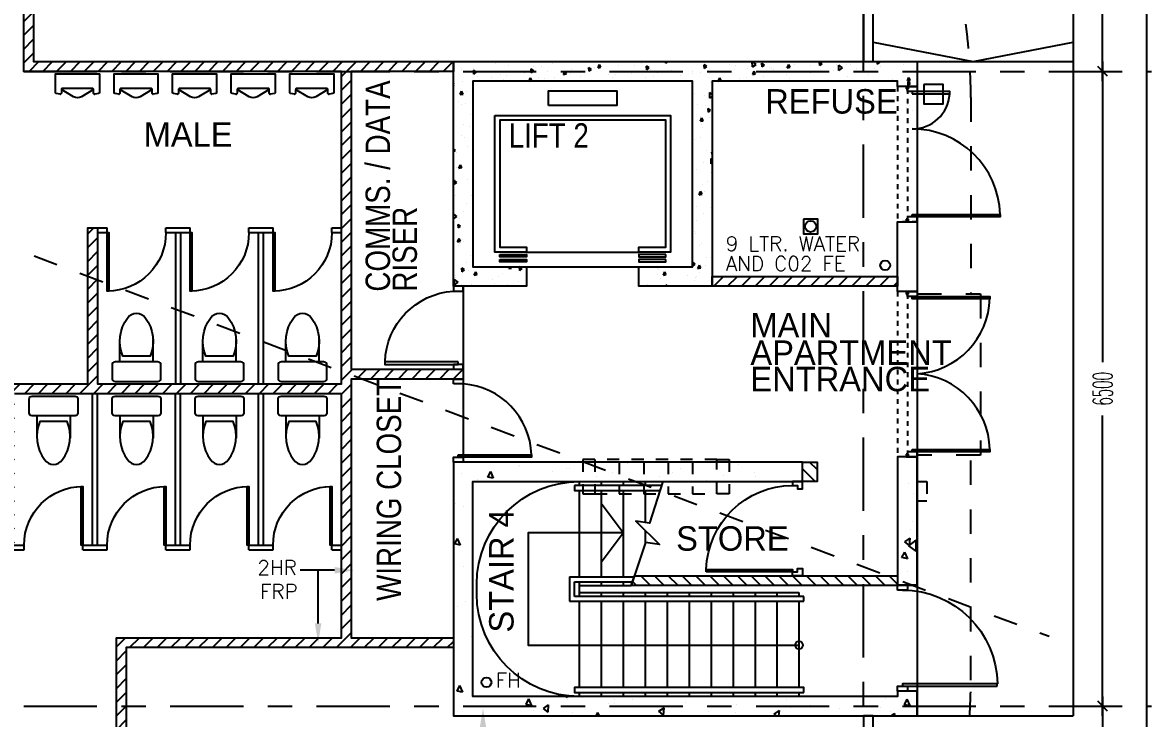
# Model space of a CAD drawing. Extents: x -15993 to 86771, y -21965 to 41866.
# Drawn here: x 62688 to 74250, y -1125 to 6000 of the extents above; entities that cross this region are included whole.
import ezdxf

# ---------------------------------------------------------------- set-up
doc = ezdxf.new("R2010")
doc.units = 0
doc.header["$LTSCALE"] = 100
doc.header["$MEASUREMENT"] = 0
doc.header["$PDMODE"] = 3
doc.header["$PDSIZE"] = -5
for name, pattern in [('HIDDEN', [5, 2.5, -2.5]), ('HIDDEN2', [2.5, 1.25, -1.25]), ('HIDDEN5', [1, 0.5, -0.5]), ('X030--AG$0$CENTER', [15, 7.5, -2.5, 2.5, -2.5]), ('X24A1-00$0$HIDDEN2', [2.5, 1.25, -1.25])]:
    doc.linetypes.add(name, pattern=pattern)
doc.layers.get('0').update_dxf_attribs({"color": 8, "linetype": 'CONTINUOUS'})
doc.layers.get('DEFPOINTS').update_dxf_attribs({"color": 8, "linetype": 'CONTINUOUS'})
for name, color, linetype in [('000-H', 8, 'CONTINUOUS'), ('200-T', 8, 'CONTINUOUS'), ('210--', 8, 'CONTINUOUS'), ('220--', 8, 'CONTINUOUS'), ('240--', 8, 'CONTINUOUS'), ('280--', 8, 'CONTINUOUS'), ('310--', 8, 'CONTINUOUS'), ('320--', 8, 'CONTINUOUS'), ('430-B', 8, 'CONTINUOUS'), ('570--', 8, 'HIDDEN2'), ('660--', 8, 'CONTINUOUS'), ('680--', 8, 'CONTINUOUS'), ('680-T', 8, 'CONTINUOUS'), ('700--', 8, 'CONTINUOUS'), ('730--', 8, 'CONTINUOUS'), ('950--', 8, 'CONTINUOUS'), ('X030--AG$0$000-D', 8, 'CONTINUOUS'), ('X030--AG$0$030--', 8, 'CONTINUOUS'), ('X24A1-00$0$000-H', 8, 'CONTINUOUS'), ('X24A1-00$0$220--', 8, 'CONTINUOUS'), ('X24A1-00$0$240--', 8, 'CONTINUOUS'), ('X24A1-00$0$280--', 8, 'CONTINUOUS'), ('X24A1-00$0$320--', 8, 'CONTINUOUS'), ('X24A1-00$0$780--', 8, 'X24A1-00$0$HIDDEN2'), ('XG740-A2$0$000-H', 8, 'CONTINUOUS'), ('XG740-A2$0$220--', 8, 'CONTINUOUS'), ('XG740-A2$0$240--', 8, 'CONTINUOUS'), ('XG740-A2$0$320--', 8, 'CONTINUOUS'), ('XG740-A2$0$740--', 8, 'CONTINUOUS')]:
    doc.layers.add(name, color=color, linetype=linetype)
doc.styles.add('HELV', font='hvl____.pfb')
doc.styles.add('ROMANS', font='ROMANS.shx')
doc.styles.add('ROMANS_5', font='romans.shx', dxfattribs={"width": 0.5})
doc.dimstyles.new('100', dxfattribs={"dimscale": 100, "dimtxt": 2, "dimasz": 0, "dimexe": 1, "dimexo": 5, "dimgap": 1, "dimtad": 0, "dimrnd": 1, "dimdsep": 46, "dimtxsty": 'ROMANS_5', "dimtsz": 0.5, "dimcen": 1, "dimdle": 1, "dimadec": 0, "dimazin": 0, "dimtfac": 1, "dimtix": 1, "dimtofl": 0, "dimtmove": 2, "dimatfit": 3, "dimfxl": 1, "dimtolj": 1, "dimarcsym": 0})

# ---------------------------------------------------------------- blocks, each defined once
blk = doc.blocks.new('W-661')
at = {"color": 0}
blk.add_line((550, 150), (1700, 150), dxfattribs=at)
for points in [[(775, 1650), (775, 1800), (1475, 1800), (1475, 1650)], [(225, 1550), (2025, 1550), (2025, 150), (1700, 150), (1700, 200), (1975, 200), (1975, 1500), (275, 1500), (275, 200), (550, 200), (550, 150), (225, 150)], [(275, 125), (550, 125), (550, 100), (275, 100)], [(1975, 125), (1700, 125), (1700, 100), (1975, 100)], [(275, 75), (550, 75), (550, 50), (275, 50)], [(1975, 75), (1700, 75), (1700, 50), (1975, 50)]]:
    blk.add_lwpolyline(points, close=True, dxfattribs=at)
blk = doc.blocks.new('*X262')
at = {"color": 0}
for p, q in [((69768, 3300), (69868, 3400)), ((69909, 3300), (70009, 3400)), ((70051, 3300), (70151, 3400)), ((70192, 3300), (70292, 3400)), ((70334, 3300), (70434, 3400)), ((70475, 3300), (70575, 3400)), ((70617, 3300), (70717, 3400)), ((70758, 3300), (70858, 3400)), ((70899, 3300), (70999, 3400)), ((71041, 3300), (71141, 3400)), ((71182, 3300), (71282, 3400)), ((71324, 3300), (71424, 3400)), ((71465, 3300), (71565, 3400)), ((71607, 3300), (71650, 3343))]:
    blk.add_line(p, q, dxfattribs=at)
blk = doc.blocks.new('*X326')
at = {"color": 0}
for p, q in [((67535, 5585), (67535, 5585)), ((67665, 5565), (67665, 5565)), ((67998, 5550), (67998, 5550)), ((68120, 5577), (68120, 5577)), ((68572, 5593), (68572, 5593)), ((68583, 5537), (68598, 5571)), ((68612, 5543), (68598, 5571)), ((68787, 5563), (68787, 5563)), ((68810, 5593), (68810, 5593)), ((68956, 5556), (68956, 5556)), ((69028, 5583), (69028, 5583)), ((69082, 5516), (69079, 5554)), ((69105, 5536), (69079, 5554)), ((69278, 5583), (69278, 5600)), ((69278, 5583), (69301, 5600)), ((69673, 5531), (69670, 5568)), ((69696, 5550), (69670, 5568)), ((69673, 5531), (69696, 5550)), ((69927, 5566), (69927, 5566)), ((69992, 5564), (69992, 5564)), ((70164, 5546), (70162, 5600)), ((70164, 5546), (70200, 5572)), ((70200, 5572), (70165, 5600)), ((70264, 5546), (70261, 5583)), ((70287, 5565), (70261, 5583)), ((70264, 5546), (70287, 5565)), ((70520, 5538), (70535, 5572)), ((70549, 5544), (70535, 5572)), ((70591, 5569), (70591, 5569)), ((70763, 5556), (70763, 5556)), ((70855, 5560), (70851, 5597)), ((70878, 5579), (70851, 5597)), ((70855, 5560), (70878, 5579)), ((71029, 5571), (71029, 5571)), ((71049, 5508), (71048, 5565)), ((71085, 5535), (71048, 5565)), ((71130, 5572), (71130, 5572)), ((71169, 5567), (71169, 5567)), ((71293, 5579), (71293, 5579)), ((71445, 5575), (71443, 5600)), ((71445, 5575), (71468, 5594)), ((71468, 5594), (71459, 5600)), ((71552, 5590), (71552, 5590)), ((71713, 5567), (71713, 5567)), ((67185, 5525), (67185, 5525)), ((67187, 5507), (67187, 5507)), ((67265, 5497), (67265, 5497)), ((67310, 5473), (67307, 5510)), ((67333, 5492), (67307, 5510)), ((67309, 5534), (67309, 5534)), ((67310, 5473), (67333, 5492)), ((67348, 5444), (67348, 5444)), ((67493, 5438), (67493, 5438)), ((67588, 5464), (67588, 5464)), ((67649, 5463), (67649, 5463)), ((67828, 5484), (67828, 5484)), ((67901, 5487), (67898, 5525)), ((67924, 5507), (67898, 5525)), ((67901, 5487), (67924, 5507)), ((67919, 5548), (67919, 5548)), ((68068, 5504), (68068, 5504)), ((68140, 5441), (68140, 5441)), ((68229, 5468), (68245, 5503)), ((68229, 5468), (68259, 5474)), ((68259, 5474), (68245, 5503)), ((68302, 5505), (68302, 5505)), ((68304, 5481), (68304, 5481)), ((68308, 5523), (68308, 5523)), ((68399, 5452), (68399, 5452)), ((68492, 5502), (68488, 5539)), ((68515, 5521), (68488, 5539)), ((68492, 5502), (68515, 5521)), ((68548, 5543), (68548, 5543)), ((68583, 5537), (68612, 5543)), ((68686, 5471), (68686, 5471)), ((68735, 5439), (68735, 5439)), ((68766, 5469), (68766, 5469)), ((68928, 5476), (68928, 5476)), ((69082, 5516), (69105, 5536)), ((69116, 5523), (69116, 5523)), ((69151, 5450), (69151, 5450)), ((69187, 5487), (69187, 5487)), ((69338, 5513), (69338, 5513)), ((69424, 5455), (69424, 5455)), ((69546, 5482), (69546, 5482)), ((69554, 5503), (69554, 5503)), ((69631, 5490), (69631, 5490)), ((69716, 5510), (69716, 5510)), ((69722, 5479), (69722, 5479)), ((69813, 5401), (69829, 5435)), ((69843, 5406), (69829, 5435)), ((69975, 5521), (69975, 5521)), ((70106, 5442), (70106, 5442)), ((70111, 5529), (70111, 5529)), ((70167, 5469), (70182, 5504)), ((70167, 5469), (70196, 5475)), ((70196, 5475), (70182, 5504)), ((70236, 5497), (70236, 5497)), ((70274, 5449), (70274, 5449)), ((70342, 5537), (70342, 5537)), ((70358, 5525), (70358, 5525)), ((70375, 5521), (70375, 5521)), ((70505, 5544), (70505, 5544)), ((70514, 5469), (70514, 5469)), ((70520, 5538), (70549, 5544)), ((70753, 5488), (70753, 5488)), ((70759, 5487), (70759, 5487)), ((70994, 5508), (70994, 5508)), ((71047, 5540), (71047, 5540)), ((71049, 5508), (71085, 5535)), ((71142, 5449), (71142, 5449)), ((71233, 5527), (71233, 5527)), ((71353, 5471), (71353, 5471)), ((71412, 5529), (71412, 5529)), ((71474, 5548), (71474, 5548)), ((71751, 5402), (71766, 5436)), ((71780, 5407), (71766, 5436)), ((71796, 5495), (71796, 5495)), ((67107, 5365), (67100, 5371)), ((67100, 5360), (67107, 5365)), ((67108, 5425), (67108, 5425)), ((67112, 5354), (67112, 5354)), ((67189, 5400), (67189, 5400)), ((67352, 5407), (67352, 5407)), ((67610, 5418), (67610, 5418)), ((67876, 5400), (67891, 5434)), ((67877, 5400), (67905, 5405)), ((67905, 5405), (67891, 5434)), ((67977, 5434), (67977, 5434)), ((68032, 5426), (68032, 5426)), ((68613, 5412), (68613, 5412)), ((68671, 5411), (68671, 5411)), ((69069, 5434), (69069, 5434)), ((69554, 5390), (69554, 5390)), ((69730, 5385), (69730, 5385)), ((69794, 5409), (69794, 5409)), ((69813, 5401), (69843, 5406)), ((70034, 5429), (70034, 5429)), ((70542, 5428), (70542, 5428)), ((71525, 5407), (71525, 5407)), ((71597, 5415), (71597, 5415)), ((71661, 5402), (71661, 5402)), ((71748, 5365), (71748, 5365)), ((71751, 5402), (71780, 5408)), ((71760, 5358), (71757, 5395)), ((71783, 5377), (71757, 5395)), ((71760, 5358), (71783, 5377)), ((71760, 5334), (71760, 5334)), ((71784, 5429), (71784, 5429)), ((67109, 5296), (67109, 5296)), ((67169, 5262), (67184, 5297)), ((67169, 5262), (67199, 5268)), ((67199, 5268), (67184, 5297)), ((67231, 5293), (67231, 5293)), ((67296, 5257), (67296, 5257)), ((69565, 5269), (69565, 5269)), ((69677, 5258), (69677, 5258)), ((69728, 5227), (69727, 5283)), ((69750, 5264), (69727, 5283)), ((69728, 5227), (69750, 5243)), ((67155, 5192), (67155, 5192)), ((67181, 5165), (67181, 5165)), ((67222, 5174), (67222, 5174)), ((69601, 5157), (69601, 5157)), ((69678, 5147), (69678, 5147)), ((69712, 5083), (69709, 5120)), ((69735, 5102), (69709, 5120)), ((69712, 5083), (69735, 5102)), ((71739, 5130), (71739, 5130)), ((71752, 5163), (71752, 5163)), ((71771, 5152), (71771, 5152)), ((71806, 5102), (71806, 5102)), ((67278, 5060), (67278, 5060)), ((69630, 4990), (69645, 5024)), ((69630, 4990), (69660, 4995)), ((69633, 5038), (69633, 5038)), ((69660, 4995), (69645, 5024)), ((69724, 5025), (69724, 5025)), ((67201, 4960), (67201, 4960)), ((67269, 4935), (67269, 4935)), ((69645, 4955), (69645, 4955)), ((69647, 4925), (69647, 4925)), ((67179, 4846), (67179, 4846)), ((67211, 4827), (67211, 4827)), ((69571, 4801), (69571, 4801)), ((69636, 4824), (69636, 4824)), ((67121, 4690), (67100, 4707)), ((67100, 4675), (67121, 4690)), ((67137, 4673), (67137, 4673)), ((67247, 4728), (67247, 4728)), ((67293, 4724), (67293, 4724)), ((69693, 4692), (69693, 4692)), ((69750, 4652), (69748, 4672)), ((69750, 4671), (69748, 4672)), ((69749, 4702), (69749, 4702)), ((67135, 4514), (67135, 4514)), ((67157, 4509), (67172, 4543)), ((67157, 4509), (67186, 4515)), ((67186, 4514), (67172, 4543)), ((69558, 4524), (69558, 4524)), ((69659, 4571), (69659, 4571)), ((69742, 4552), (69740, 4608)), ((69750, 4601), (69740, 4608)), ((69742, 4552), (69750, 4558)), ((67124, 4396), (67124, 4396)), ((67294, 4495), (67294, 4495)), ((67294, 4468), (67294, 4468)), ((69593, 4495), (69593, 4495)), ((69740, 4460), (69740, 4460)), ((67113, 4345), (67109, 4382)), ((67136, 4364), (67109, 4382)), ((67113, 4345), (67136, 4364)), ((67249, 4392), (67249, 4392)), ((69651, 4337), (69651, 4337)), ((69706, 4373), (69706, 4373)), ((67100, 4242), (67100, 4242)), ((67123, 4226), (67123, 4226)), ((67286, 4233), (67286, 4233)), ((69618, 4236), (69633, 4270)), ((69618, 4236), (69647, 4242)), ((69647, 4242), (69633, 4270)), ((69670, 4275), (69670, 4275)), ((67206, 4068), (67206, 4068)), ((67236, 4147), (67236, 4147)), ((69595, 4121), (69595, 4121)), ((69739, 4106), (69739, 4106)), ((67135, 4015), (67100, 4043)), ((67100, 3990), (67135, 4015)), ((67115, 3992), (67115, 3992)), ((67146, 4010), (67146, 4010)), ((67152, 3897), (67149, 3934)), ((67175, 3916), (67149, 3934)), ((67161, 3993), (67161, 3993)), ((69592, 3975), (69592, 3975)), ((69662, 4041), (69662, 4041)), ((67152, 3897), (67175, 3916)), ((69568, 3865), (69568, 3865)), ((69583, 3844), (69583, 3844)), ((67144, 3755), (67159, 3790)), ((67144, 3755), (67173, 3761)), ((67149, 3716), (67149, 3716)), ((67173, 3761), (67159, 3790)), ((67163, 3740), (67163, 3740)), ((67193, 3778), (67193, 3778)), ((67203, 3761), (67203, 3761)), ((69620, 3718), (69620, 3718)), ((69639, 3742), (69639, 3742)), ((67276, 3618), (67276, 3618)), ((69694, 3595), (69694, 3595)), ((69733, 3596), (69733, 3596)), ((67191, 3448), (67188, 3486)), ((67214, 3468), (67188, 3486)), ((67239, 3545), (67239, 3545)), ((67382, 3493), (67382, 3493)), ((67390, 3496), (67390, 3496)), ((67668, 3482), (67676, 3500)), ((67668, 3482), (67697, 3487)), ((67697, 3487), (67691, 3500)), ((67782, 3463), (67779, 3500)), ((67805, 3482), (67779, 3500)), ((67782, 3463), (67805, 3482)), ((69189, 3483), (69189, 3483)), ((69205, 3470), (69205, 3470)), ((69446, 3491), (69446, 3491)), ((69554, 3506), (69551, 3544)), ((69577, 3526), (69551, 3544)), ((69554, 3506), (69577, 3526)), ((69605, 3483), (69620, 3517)), ((69605, 3483), (69634, 3488)), ((69634, 3488), (69620, 3517)), ((69685, 3510), (69685, 3510)), ((67113, 3314), (67111, 3370)), ((67149, 3341), (67111, 3370)), ((67119, 3408), (67119, 3408)), ((67123, 3394), (67123, 3394)), ((67191, 3448), (67214, 3468)), ((67260, 3466), (67260, 3466)), ((67314, 3413), (67329, 3447)), ((67314, 3413), (67344, 3419)), ((67344, 3419), (67329, 3447)), ((67503, 3374), (67503, 3374)), ((67567, 3397), (67567, 3397)), ((67603, 3433), (67603, 3433)), ((67773, 3458), (67773, 3458)), ((69193, 3423), (69193, 3423)), ((69226, 3382), (69226, 3382)), ((69251, 3414), (69267, 3448)), ((69251, 3414), (69281, 3420)), ((69281, 3420), (69267, 3448)), ((69498, 3414), (69498, 3414)), ((69569, 3358), (69569, 3358)), ((69577, 3390), (69577, 3390)), ((69593, 3398), (69593, 3398)), ((69620, 3441), (69620, 3441)), ((67113, 3314), (67149, 3341)), ((67186, 3313), (67186, 3313)), ((67286, 3313), (67286, 3313)), ((67391, 3301), (67391, 3301)), ((67526, 3333), (67526, 3333)), ((67650, 3313), (67650, 3313)), ((67766, 3352), (67766, 3352)), ((69089, 3319), (69089, 3319)), ((69276, 3300), (69275, 3312)), ((69293, 3300), (69275, 3312)), ((69306, 3301), (69306, 3301))]:
    blk.add_line(p, q, dxfattribs=at)
blk = doc.blocks.new('D1-1384')
at = {"color": 0}
for points in [[(1309, 50), (1309, 950), (1334, 950), (1334, 50)], [(75, 50), (75, 434), (50, 434), (50, 50)], [(50, 0), (0, 0), (0, 100), (50, 100)], [(1334, 0), (1384, 0), (1384, 100), (1334, 100)]]:
    blk.add_lwpolyline(points, close=True, dxfattribs=at)
for centre, radius, start, end in [((1334, 50), 900, 91.5917, 180.0221), ((50, 51), 384, 359.8785, 86.2673)]:
    blk.add_arc(centre, radius, start, end, dxfattribs=at)
blk = doc.blocks.new('D2-1690')
at = {"color": 0}
for points in [[(100, -50), (100, 0), (0, 0), (0, -50)], [(50, -75), (-745, -75), (-745, -50), (50, -50)], [(50, -1640), (-745, -1640), (-745, -1615), (50, -1615)], [(100, -1640), (100, -1690), (0, -1690), (0, -1640)]]:
    blk.add_lwpolyline(points, close=True, dxfattribs=at)
for centre, start, end in [((50, -56), 181.4013, 266.4113), ((50, -1642), 93.5887, 178.5987)]:
    blk.add_arc(centre, 795, start, end, dxfattribs=at)
blk = doc.blocks.new('XG740-A2$0$74-WC1')
at = {"color": 0}
for p, q in [((-170, -200), (-170, -430)), ((170, -200), (170, -430))]:
    blk.add_line(p, q, dxfattribs=at)
for points in [[(-220, -200, -0.414214), (-250, -170), (-250, -30, -0.414214), (-220, 0), (220, 0, -0.414214), (250, -30), (250, -170, -0.414214), (220, -200)], [(92, -650, 0.264154), (140, -260), (-140, -260, 0.264154), (-92, -650, 0.537872)]]:
    blk.add_lwpolyline(points, format="xyb", close=True, dxfattribs=at)
blk = doc.blocks.new('XG740-A2$0$32-0000')
at = {"color": 0}
blk.add_lwpolyline([(-0.015, 0), (0.015, 0), (0.015, 1), (-0.015, 1)], close=True, dxfattribs=at)
blk.add_arc((-0.0125, 0), 1, 360, 90, dxfattribs=at)
blk = doc.blocks.new('XG740-A2$0$D1-750')
at = {"layer": 'XG740-A2$0$320--'}
for points in [[(0, 800), (0, 850), (100, 850), (100, 800)], [(0, 0), (0, 50), (100, 50), (100, 0)], [(50, 75), (800, 75), (800, 50), (50, 50)]]:
    blk.add_lwpolyline(points, close=True, dxfattribs=at)
blk.add_arc((50, 52), 750, 1.7845, 86.2053, dxfattribs=at)
blk = doc.blocks.new('XG740-A2$0$URINAL')
at = {"color": 0}
for points in [[(-165, 160), (-41, 235, -0.279378), (41, 235), (165, 160)], [(-165, 198), (-165, 160, 0.414214), (-155, 150), (0, 150), (155, 150, 0.414214), (165, 160), (165, 198, -0.463455), (177, 208), (217, 201, -0.366629), (225, 192), (225, 0), (-225, 0), (-225, 192, -0.366629), (-217, 201), (-177, 208, -0.463455), (-165, 198, 0.463455), (-177, 208)]]:
    blk.add_lwpolyline(points, format="xyb", dxfattribs=at)
blk.add_arc((175, 198), 10, 80.5377, 180, dxfattribs=at)
blk = doc.blocks.new('*X744')
at = {"color": 0}
for p, q in [((13402, 8169), (13407, 8175)), ((13402, 8028), (13502, 8128)), ((13402, 7886), (13502, 7986)), ((13402, 7745), (13502, 7845)), ((13402, 7604), (13502, 7704)), ((13402, 7462), (13502, 7562)), ((13456, 7375), (13556, 7475)), ((13597, 7375), (13697, 7475)), ((13739, 7375), (13839, 7475)), ((13880, 7375), (13980, 7475)), ((14022, 7375), (14122, 7475)), ((14163, 7375), (14263, 7475)), ((14304, 7375), (14404, 7475)), ((14446, 7375), (14546, 7475)), ((14587, 7375), (14687, 7475)), ((14729, 7375), (14829, 7475)), ((14870, 7375), (14970, 7475)), ((15012, 7375), (15112, 7475)), ((15153, 7375), (15253, 7475)), ((15294, 7375), (15394, 7475)), ((15436, 7375), (15536, 7475)), ((15577, 7375), (15677, 7475)), ((15719, 7375), (15819, 7475)), ((15860, 7375), (15960, 7475)), ((16001, 7375), (16101, 7475)), ((16143, 7375), (16243, 7475)), ((16284, 7375), (16384, 7475)), ((16426, 7375), (16526, 7475)), ((16567, 7375), (16667, 7475)), ((16657, 7323), (16809, 7475)), ((16850, 7375), (16950, 7475)), ((16991, 7375), (17091, 7475)), ((17133, 7375), (17233, 7475)), ((17274, 7375), (17374, 7475)), ((17416, 7375), (17516, 7475)), ((17557, 7375), (17657, 7475)), ((17699, 7375), (17799, 7475)), ((16657, 7182), (16757, 7282)), ((16657, 7040), (16757, 7140)), ((16657, 6899), (16757, 6999)), ((16657, 6757), (16757, 6857)), ((16657, 6616), (16757, 6716)), ((16657, 6475), (16757, 6575)), ((16657, 6333), (16757, 6433)), ((16657, 6192), (16757, 6292)), ((16657, 6050), (16757, 6150)), ((16657, 5909), (16757, 6009)), ((16657, 5767), (16757, 5867)), ((14057, 5713), (14119, 5775)), ((14057, 5572), (14157, 5672)), ((16657, 5626), (16757, 5726)), ((16657, 5485), (16757, 5585)), ((14057, 5430), (14157, 5530)), ((16657, 5343), (16757, 5443)), ((14057, 5289), (14157, 5389)), ((14057, 5147), (14157, 5247)), ((16657, 5202), (16757, 5302)), ((14057, 5006), (14157, 5106)), ((16657, 5060), (16757, 5160)), ((16657, 4919), (16757, 5019)), ((14057, 4864), (14157, 4964)), ((16657, 4777), (16757, 4877)), ((14057, 4723), (14157, 4823)), ((14057, 4582), (14157, 4682)), ((16657, 4636), (16757, 4736)), ((14057, 4440), (14157, 4540)), ((16657, 4495), (16757, 4595)), ((14057, 4299), (14157, 4399)), ((16657, 4353), (16757, 4453)), ((16657, 4212), (16770, 4325)), ((16811, 4225), (16911, 4325)), ((16953, 4225), (17053, 4325)), ((17094, 4225), (17194, 4325)), ((17236, 4225), (17336, 4325)), ((17377, 4225), (17477, 4325)), ((17518, 4225), (17618, 4325)), ((17660, 4225), (17760, 4325)), ((17801, 4225), (17901, 4325)), ((11802, 4165), (11812, 4175)), ((11853, 4075), (11953, 4175)), ((11994, 4075), (12094, 4175)), ((12136, 4075), (12236, 4175)), ((12277, 4075), (12377, 4175)), ((12419, 4075), (12519, 4175)), ((12560, 4075), (12660, 4175)), ((12701, 4075), (12801, 4175)), ((12843, 4075), (12943, 4175)), ((12984, 4075), (13084, 4175)), ((13126, 4075), (13226, 4175)), ((13207, 4014), (13367, 4175)), ((13409, 4075), (13509, 4175)), ((13550, 4075), (13650, 4175)), ((13691, 4075), (13791, 4175)), ((13833, 4075), (13933, 4175)), ((13974, 4075), (14157, 4257)), ((14116, 4075), (14216, 4175)), ((14257, 4075), (14357, 4175)), ((14399, 4075), (14499, 4175)), ((14540, 4075), (14640, 4175)), ((14681, 4075), (14781, 4175)), ((14823, 4075), (14923, 4175)), ((14964, 4075), (15064, 4175)), ((15106, 4075), (15206, 4175)), ((15247, 4075), (15347, 4175)), ((15388, 4075), (15488, 4175)), ((15530, 4075), (15630, 4175)), ((15671, 4075), (15771, 4175)), ((15813, 4075), (15913, 4175)), ((15954, 4075), (16054, 4175)), ((16096, 4075), (16196, 4175)), ((16237, 4075), (16337, 4175)), ((16378, 4075), (16478, 4175)), ((16520, 4075), (16620, 4175)), ((16657, 4070), (16757, 4170)), ((13207, 3873), (13307, 3973)), ((16657, 3929), (16757, 4029)), ((13207, 3732), (13307, 3832)), ((16657, 3788), (16757, 3888)), ((16657, 3646), (16757, 3746)), ((13207, 3590), (13307, 3690)), ((16657, 3505), (16757, 3605)), ((13207, 3449), (13307, 3549)), ((13207, 3307), (13307, 3407)), ((16657, 3363), (16757, 3463)), ((13207, 3166), (13307, 3266)), ((16657, 3222), (16757, 3322)), ((13207, 3025), (13307, 3125)), ((16657, 3080), (16757, 3180)), ((16657, 2939), (16757, 3039)), ((13207, 2883), (13307, 2983)), ((16657, 2798), (16757, 2898)), ((13207, 2742), (13307, 2842)), ((13207, 2600), (13307, 2700)), ((16657, 2656), (16757, 2756)), ((13223, 2475), (13307, 2559)), ((16657, 2515), (16757, 2615)), ((16657, 2373), (16757, 2473)), ((16657, 2232), (16757, 2332)), ((16657, 2090), (16757, 2190)), ((16657, 1949), (16757, 2049)), ((16657, 1808), (16757, 1908)), ((16657, 1666), (16757, 1766)), ((16607, 1475), (16757, 1625)), ((14352, 1483), (14444, 1575)), ((14486, 1475), (14586, 1575)), ((14627, 1475), (14727, 1575)), ((14768, 1475), (14868, 1575)), ((14910, 1475), (15010, 1575)), ((15051, 1475), (15151, 1575)), ((15193, 1475), (15293, 1575)), ((15334, 1475), (15434, 1575)), ((15475, 1475), (15575, 1575)), ((15617, 1475), (15717, 1575)), ((15758, 1475), (15858, 1575)), ((15900, 1475), (16000, 1575)), ((16041, 1475), (16141, 1575)), ((16183, 1475), (16283, 1575)), ((16324, 1475), (16424, 1575)), ((16465, 1475), (16565, 1575)), ((16748, 1475), (16848, 1575)), ((16890, 1475), (16990, 1575)), ((17031, 1475), (17131, 1575)), ((17173, 1475), (17273, 1575)), ((17314, 1475), (17414, 1575)), ((17455, 1475), (17555, 1575)), ((17597, 1475), (17697, 1575)), ((17738, 1475), (17802, 1538)), ((14352, 1341), (14452, 1441)), ((14352, 1200), (14452, 1300)), ((14352, 1058), (14452, 1158)), ((14352, 917), (14452, 1017)), ((14352, 775), (14452, 875)), ((14352, 634), (14452, 734)), ((14352, 493), (14452, 593)), ((14352, 351), (14452, 451)), ((14352, 210), (14452, 310)), ((14258, -25), (14452, 168)), ((13502, 67), (13510, 75)), ((13551, -25), (13651, 75)), ((13693, -25), (13793, 75)), ((13834, -25), (13934, 75)), ((13975, -25), (14075, 75)), ((14117, -25), (14217, 75)), ((14352, -73), (14452, 27)), ((14352, -215), (14452, -115)), ((14352, -356), (14452, -256)), ((14352, -497), (14452, -397)), ((14352, -639), (14452, -539)), ((14352, -780), (14452, -680)), ((14448, -825), (14452, -822))]:
    blk.add_line(p, q, dxfattribs=at)
blk = doc.blocks.new('XG740-A2', base_point=(10102, -125))
at = {"layer": 'XG740-A2$0$220--'}
blk.add_line((16657, 4175), (16657, 4175), dxfattribs=at)
blk.add_line((16657, 4175), (16657, 4175), dxfattribs=at)
blk.add_line((16657, 4175), (16657, 4175), dxfattribs=at)
blk.add_line((16657, 4175), (16657, 4175), dxfattribs=at)
for points in [[(17802, 1475), (14452, 1475), (14452, -825)], [(14352, 75), (14352, 1575), (16657, 1575), (16657, 4075), (13307, 4075)], [(11802, 4175), (14057, 4175), (14057, 5775), (14157, 5775), (14157, 4175), (16657, 4175), (16657, 4175), (16657, 7375), (13402, 7375), (13402, 8175)], [(13502, 8175), (13502, 7475), (13502, 7475), (17802, 7475), (17802, 7375), (16757, 7375), (16757, 4325), (17802, 4325), (17802, 4325), (17902, 4325), (17902, 4225), (17802, 4225), (17802, 4225), (16757, 4225), (16757, 1575), (17802, 1575), (17802, 1475)]]:
    blk.add_lwpolyline(points, dxfattribs=at)
at = {"layer": 'XG740-A2$0$240--'}
for p, q in [((17902, 5175), (17902, 4325)), ((17902, 4225), (17902, 3375))]:
    blk.add_line(p, q, dxfattribs=at)
at = {"layer": 'XG740-A2$0$740--'}
for p, q in [((14157, 5775), (14257, 5775)), ((14157, 5725), (14257, 5725)), ((14257, 5725), (14257, 5775)), ((14857, 5775), (15107, 5775)), ((14857, 5725), (14857, 5775)), ((14857, 5725), (15107, 5725)), ((14957, 5725), (14957, 4175)), ((15007, 5725), (15007, 4175)), ((15107, 5725), (15107, 5775)), ((15707, 5775), (15957, 5775)), ((15707, 5725), (15707, 5775)), ((15707, 5725), (15957, 5725)), ((15807, 4175), (15807, 5725)), ((15857, 4175), (15857, 5725)), ((15957, 5725), (15957, 5775)), ((16557, 5775), (16657, 5775)), ((16557, 5725), (16557, 5775)), ((16557, 5725), (16657, 5725)), ((14107, 2525), (14107, 4075)), ((14157, 2525), (14157, 4075)), ((14957, 2525), (14957, 4075)), ((15007, 2525), (15007, 4075)), ((15807, 2525), (15807, 4075)), ((15857, 2525), (15857, 4075)), ((13304, 2525), (13407, 2525)), ((13304, 2475), (13407, 2475)), ((13407, 2475), (13407, 2525)), ((14007, 2525), (14257, 2525)), ((14007, 2475), (14007, 2525)), ((14007, 2475), (14257, 2475)), ((14257, 2475), (14257, 2525)), ((14857, 2525), (15107, 2525)), ((14857, 2475), (14857, 2525)), ((14857, 2475), (15107, 2475)), ((15107, 2475), (15107, 2525)), ((15707, 2525), (15957, 2525)), ((15707, 2475), (15707, 2525)), ((15707, 2475), (15957, 2475)), ((15957, 2475), (15957, 2525)), ((16557, 2525), (16657, 2525)), ((16557, 2475), (16557, 2525)), ((16557, 2475), (16657, 2475))]:
    blk.add_line(p, q, dxfattribs=at)
at = {"layer": 'XG740-A2$0$000-H'}
blk.add_blockref('*X744', (0, 0), dxfattribs=at)
at = {"layer": 'XG740-A2$0$320--', "xscale": -1}
blk.add_blockref('XG740-A2$0$D1-750', (17902, 4325), dxfattribs=at)
at = {"layer": 'XG740-A2$0$320--'}
blk.add_blockref('XG740-A2$0$D1-750', (17802, 3375), dxfattribs=at)
at = {"layer": 'XG740-A2$0$740--', "rotation": 180}
for p in [(13952, 7350), (14552, 7350), (15152, 7350), (15752, 7350), (16352, 7350)]:
    blk.add_blockref('XG740-A2$0$URINAL', p, dxfattribs=at)
at = {"layer": 'XG740-A2$0$740--', "xscale": -600, "yscale": 600, "zscale": 600, "rotation": 180}
for p in [(14266, 5725), (15116, 5725), (15966, 5725)]:
    blk.add_blockref('XG740-A2$0$32-0000', p, dxfattribs=at)
at = {"layer": 'XG740-A2$0$740--', "xscale": -1, "rotation": 180}
for p in [(14557, 4200), (15407, 4200), (16257, 4200)]:
    blk.add_blockref('XG740-A2$0$74-WC1', p, dxfattribs=at)
at = {"layer": 'XG740-A2$0$740--'}
for p in [(13707, 4050), (14557, 4050), (15407, 4050), (16257, 4050)]:
    blk.add_blockref('XG740-A2$0$74-WC1', p, dxfattribs=at)
at = {"layer": 'XG740-A2$0$740--', "xscale": -600, "yscale": 600, "zscale": 600}
for p in [(13998, 2525), (14848, 2525), (15698, 2525), (16548, 2525)]:
    blk.add_blockref('XG740-A2$0$32-0000', p, dxfattribs=at)
blk = doc.blocks.new('*D759')
at = {"layer": 'DEFPOINTS', "color": 0, "transparency": 16777216}
for p in [(73150, -1000), (73750, -1000), (73150, -6050)]:
    blk.add_point(p, dxfattribs=at)
at = {"layer": 'X030--AG$0$000-D', "color": 0, "lineweight": -2, "transparency": 16777216}
for p, q in [((73750, -900), (73750, -3249)), ((73650, -1000), (73850, -1000)), ((73800, -1050), (73700, -950)), ((73750, -6150), (73750, -3801)), ((73800, -6100), (73700, -6000)), ((73650, -6050), (73850, -6050))]:
    blk.add_line(p, q, dxfattribs=at)
at = {"layer": 'X030--AG$0$000-D', "color": 0, "transparency": 16777216, "insert": (73750, -3525), "char_height": 200, "attachment_point": 5, "rotation": 90, "style": 'ROMANS_5'}
blk.add_mtext('\\A1;5050', dxfattribs=at)
blk = doc.blocks.new('*D760')
at = {"layer": 'DEFPOINTS', "color": 0, "transparency": 16777216}
for p in [(73150, 10550), (73750, 10550), (73150, 5500)]:
    blk.add_point(p, dxfattribs=at)
at = {"layer": 'X030--AG$0$000-D', "color": 0, "lineweight": -2, "transparency": 16777216}
for p, q in [((73750, 10650), (73750, 8301)), ((73650, 10550), (73850, 10550)), ((73800, 10500), (73700, 10600)), ((73750, 5400), (73750, 7749)), ((73800, 5450), (73700, 5550)), ((73650, 5500), (73850, 5500))]:
    blk.add_line(p, q, dxfattribs=at)
at = {"layer": 'X030--AG$0$000-D', "color": 0, "transparency": 16777216, "insert": (73750, 8025), "char_height": 200, "attachment_point": 5, "rotation": 90, "style": 'ROMANS_5'}
blk.add_mtext('\\A1;5050', dxfattribs=at)
blk = doc.blocks.new('*D762')
at = {"layer": 'DEFPOINTS', "color": 0, "transparency": 16777216}
for p in [(73150, 5500), (73750, 5500), (73150, -1000)]:
    blk.add_point(p, dxfattribs=at)
at = {"layer": 'X030--AG$0$000-D', "color": 0, "lineweight": -2, "transparency": 16777216}
for p, q in [((73800, 5450), (73700, 5550)), ((73750, 5600), (73750, 2524)), ((73650, 5500), (73850, 5500)), ((73750, -1100), (73750, 1976)), ((73650, -1000), (73850, -1000)), ((73800, -1050), (73700, -950))]:
    blk.add_line(p, q, dxfattribs=at)
at = {"layer": 'X030--AG$0$000-D', "color": 0, "transparency": 16777216, "insert": (73750, 2250), "char_height": 200, "attachment_point": 5, "rotation": 90, "style": 'ROMANS_5'}
blk.add_mtext('\\A1;6500', dxfattribs=at)
blk = doc.blocks.new('*X720')
at = {"color": 0}
for p, q in [((3700, 18549), (3786, 18635)), ((3827, 18535), (3927, 18635)), ((3969, 18535), (4069, 18635)), ((4110, 18535), (4210, 18635)), ((4251, 18535), (4351, 18635)), ((4393, 18535), (4493, 18635)), ((4534, 18535), (4634, 18635)), ((4676, 18535), (4776, 18635)), ((4817, 18535), (4917, 18635)), ((4959, 18535), (5059, 18635)), ((5100, 18535), (5200, 18635)), ((5241, 18535), (5341, 18635)), ((5383, 18535), (5483, 18635)), ((5524, 18535), (5624, 18635)), ((5666, 18535), (5766, 18635)), ((5807, 18535), (5907, 18635)), ((5948, 18535), (6048, 18635)), ((6090, 18535), (6190, 18635)), ((6231, 18535), (6331, 18635)), ((6373, 18535), (6412, 18574))]:
    blk.add_line(p, q, dxfattribs=at)
blk = doc.blocks.new('X24A1-00$0$D1-1840')
at = {"color": 0}
for points in [[(50, 1021), (75, 1021), (75, 50), (50, 50)], [(0, 0), (50, 0), (50, 100), (0, 100)], [(1034, 0), (1084, 0), (1084, 100), (1034, 100)]]:
    blk.add_lwpolyline(points, close=True, dxfattribs=at)
blk.add_arc((62, 50), 972, 0, 89.2628, dxfattribs=at)
blk = doc.blocks.new('*X722')
at = {"color": 0}
for p, q in [((3000, 19841), (3017, 19855)), ((3000, 19841), (3000, 19846)), ((3129, 19834), (3129, 19834)), ((3189, 19785), (3189, 19785)), ((3083, 19582), (3083, 19582)), ((3040, 19478), (3040, 19478)), ((3004, 19149), (3004, 19149)), ((3044, 19187), (3044, 19187)), ((3066, 19114), (3066, 19114)), ((3011, 18888), (3008, 19001)), ((3083, 18942), (3008, 19001)), ((3079, 18944), (3072, 19019)), ((3125, 18983), (3072, 19019)), ((3079, 18944), (3125, 18983)), ((3011, 18888), (3083, 18942)), ((3014, 18924), (3014, 18924)), ((3096, 18810), (3126, 18879)), ((3155, 18822), (3127, 18879)), ((3096, 18810), (3155, 18822)), ((3096, 18684), (3096, 18684))]:
    blk.add_line(p, q, dxfattribs=at)
blk = doc.blocks.new('*X723')
at = {"color": 0}
for p, q in [((4830, 19772), (4830, 19772)), ((5970, 19782), (5970, 19782)), ((4664, 19691), (4664, 19691)), ((4984, 19666), (4984, 19666)), ((5424, 19732), (5424, 19732)), ((5502, 19688), (5502, 19688)), ((6115, 19689), (6115, 19689)), ((6236, 19720), (6236, 19720)), ((6561, 19734), (6561, 19734)), ((6596, 19729), (6596, 19729)), ((6737, 19706), (6737, 19706)), ((7075, 19768), (7075, 19768)), ((7078, 19757), (7078, 19757)), ((7337, 19635), (7367, 19703)), ((7396, 19646), (7367, 19703)), ((7663, 19680), (7663, 19680)), ((4659, 19651), (4659, 19651)), ((5156, 19610), (5156, 19610)), ((5429, 19605), (5429, 19605)), ((5636, 19650), (5636, 19650)), ((6285, 19649), (6285, 19649)), ((7337, 19635), (7396, 19646)), ((7503, 19621), (7503, 19621)), ((7649, 19343), (7649, 19343)), ((7729, 19377), (7729, 19377)), ((7677, 18950), (7708, 19018)), ((7736, 18961), (7708, 19018)), ((7677, 18950), (7736, 18961)), ((7742, 18878), (7742, 18878)), ((7644, 18730), (7644, 18730)), ((7630, 18376), (7630, 18376)), ((7712, 18319), (7712, 18319)), ((7558, 18074), (7558, 18074)), ((7563, 18012), (7563, 18012)), ((7652, 17443), (7682, 17511)), ((7711, 17454), (7682, 17511)), ((3071, 17303), (3101, 17372)), ((3130, 17315), (3101, 17372)), ((3324, 17378), (3324, 17378)), ((4335, 17368), (4335, 17368)), ((5397, 17394), (5397, 17394)), ((5915, 17372), (5915, 17372)), ((6104, 17373), (6104, 17373)), ((6429, 17387), (6429, 17387)), ((6580, 17364), (6580, 17364)), ((6581, 17390), (6581, 17400)), ((6581, 17390), (6595, 17400)), ((6945, 17305), (6976, 17374)), ((7004, 17317), (6976, 17374)), ((7652, 17443), (7711, 17454)), ((7681, 17442), (7681, 17442)), ((3071, 17303), (3130, 17315)), ((3276, 17250), (3276, 17250)), ((3375, 17289), (3375, 17289)), ((3794, 17272), (3794, 17272)), ((4091, 17310), (4091, 17310)), ((4292, 17287), (4292, 17287)), ((4416, 17200), (4411, 17255)), ((4463, 17219), (4411, 17255)), ((4528, 17304), (4528, 17304)), ((4853, 17319), (4853, 17319)), ((4858, 17235), (4858, 17235)), ((5141, 17247), (5141, 17247)), ((5370, 17341), (5370, 17341)), ((5599, 17209), (5592, 17284)), ((5645, 17248), (5592, 17284)), ((5599, 17209), (5645, 17248)), ((5620, 17285), (5620, 17285)), ((6101, 17326), (6101, 17326)), ((6165, 17326), (6165, 17326)), ((6253, 17200), (6269, 17237)), ((6287, 17200), (6269, 17237)), ((6532, 17235), (6532, 17235)), ((6780, 17238), (6774, 17313)), ((6826, 17277), (6774, 17313)), ((6776, 17289), (6776, 17289)), ((6780, 17238), (6826, 17277)), ((6932, 17251), (6932, 17251)), ((6945, 17305), (7004, 17317)), ((3232, 17200), (3229, 17226)), ((3267, 17200), (3229, 17226)), ((4441, 17200), (4463, 17219)), ((4660, 17206), (4660, 17206)), ((5154, 17204), (5154, 17204))]:
    blk.add_line(p, q, dxfattribs=at)
blk = doc.blocks.new('X24A1-00$0$D1-965')
at = {"color": 0}
for points in [[(100, 0), (100, -40), (50, -40), (50, -75), (0, -75), (0, 0)], [(100, -965), (100, -925), (50, -925), (50, -890), (0, -890), (0, -965)], [(985, -925), (985, -900), (100, -900), (100, -925)]]:
    blk.add_lwpolyline(points, close=True, dxfattribs=at)
blk.add_arc((100, -925), 885, 1.6187, 90.0229, dxfattribs=at)
blk = doc.blocks.new('*X725')
at = {"color": 0}
for p, q in [((4025, 19723), (4102, 19800)), ((4044, 19600), (4175, 19731))]:
    blk.add_line(p, q, dxfattribs=at)

msp = doc.modelspace()

# ---------------------------------------------------------------- linework, layer by layer
at = {"layer": '210--'}
for points in [[(71300, 10050), (71300, 5600), (71400, 5600), (71400, 10050)], [(71300, -1100), (71300, -5550), (71400, -5550), (71400, -1100)]]:
    msp.add_lwpolyline(points, close=True, dxfattribs=at)
at = {"layer": '220--'}
msp.add_lwpolyline([(71650, 3300), (69750, 3300), (69750, 3400), (71650, 3400)], close=True, dxfattribs=at)
at = {"layer": '240--'}
for p, q in [((71850, 5345), (71850, 3961)), ((71850, 3245), (71850, 1547))]:
    msp.add_line(p, q, dxfattribs=at)
at = {"layer": '280--'}
msp.add_lwpolyline([(71850, 5600), (71850, 5345), (71650, 5345), (71650, 5400), (69750, 5400), (69750, 3300), (69000, 3300), (69000, 3500), (69550, 3500), (69550, 5400), (67300, 5400), (67300, 3500), (67850, 3500), (67850, 3300), (67100, 3300), (67100, 5600), (71850, 5600)], dxfattribs=at)
msp.add_lwpolyline([(71850, 3961), (71850, 3245), (71650, 3245), (71650, 3961), (71850, 3961)], close=True, dxfattribs=at)
at = {"layer": '310--', "linetype": 'HIDDEN5'}
for p, q in [((71850, 5345), (71650, 5345)), ((71650, 5345), (71650, 3961)), ((71750, 5320), (71750, 3986)), ((71850, 3961), (71650, 3961)), ((71650, 3245), (71650, 1555)), ((71750, 3220), (71750, 1580))]:
    msp.add_line(p, q, dxfattribs=at)
for points in [[(71737.5, 5345), (71737.5, 5320), (71762.5, 5320), (71762.5, 5345)], [(71737.5, 3986), (71737.5, 3961), (71762.5, 3961), (71762.5, 3986)], [(71737.5, 3245), (71737.5, 3220), (71762.5, 3220), (71762.5, 3245)], [(71737.5, 1580), (71737.5, 1555), (71762.5, 1555), (71762.5, 1580)]]:
    msp.add_lwpolyline(points, close=True, dxfattribs=at)
at = {"layer": '430-B', "color": 7}
msp.add_line((71400, 5600), (71850, 5600), dxfattribs=at)
at = {"layer": '430-B', "color": 8}
msp.add_line((71850, 3000), (71850, -1100), dxfattribs=at)
at = {"layer": '430-B', "linetype": 'HIDDEN'}
msp.add_lwpolyline([(7255.188, 22602.054), (15983.598, 21149.479), (73202.387, -284.344)], dxfattribs=at)
at = {"layer": '570--', "color": 8, "linetype": 'HIDDEN'}
for points in [[(71400, 9075, -0.072788886), (72331.368, 6100.673, -0.039556248), (72400, 5234.51), (72400, 3219)], [(71400, -4575, 0.072788886), (72331.368, -1600.673, 0.039556248), (72400, -734.51), (72400, 1581)]]:
    msp.add_lwpolyline(points, format="xyb", dxfattribs=at)
msp.add_lwpolyline([(71850, 3221), (72500, 3221), (72500, 1571), (71850, 1571)], dxfattribs=at)
at = {"layer": '660--'}
msp.add_line((67850, 3500), (69000, 3500), dxfattribs=at)
at = {"layer": '680--'}
for centre in [(71523.251, 3514.311), (67439.253, -756.189)]:
    msp.add_circle(centre, 50, dxfattribs=at)
at = {"layer": '680-T'}
for p, q in [((65884.502, 391.761), (65531.505, 391.761)), ((65715.194, -151.72), (65715.194, 391.761))]:
    msp.add_line(p, q, dxfattribs=at)
for points in [[(65884.502, 358.427), (65884.502, 425.094), (66084.502, 391.761)], [(65681.86, -151.72), (65748.527, -151.72), (65715.194, -351.72)], [(67370.384, -1222.829), (67437.051, -1222.829), (67403.717, -1022.829)]]:
    msp.add_solid(points, dxfattribs=at)
at = {"layer": '700--'}
for points in [[(71917.382, 5366.76), (71917.382, 5166.76), (72117.382, 5166.76), (72117.382, 5366.76)], [(70684.767, 3987.815), (70684.767, 3837.815), (70834.767, 3837.815), (70834.767, 3987.815)]]:
    msp.add_lwpolyline(points, close=True, dxfattribs=at)
msp.add_circle((70759.767, 3912.815), 57.212, dxfattribs=at)
at = {"layer": '730--', "linetype": 'HIDDEN2'}
msp.add_lwpolyline([(71850, 1300), (71950, 1300), (71950, 1100), (71850, 1100)], close=True, dxfattribs=at)
at = {"layer": '950--'}
for p, q in [((74200, 8100), (74200, -5684.973)), ((73450, 7400), (73450, -1100)), ((71850, 5600), (73450, 5600)), ((71850, -1100), (73450, -1100))]:
    msp.add_line(p, q, dxfattribs=at)
msp.add_lwpolyline([(71400, 5800), (72425, 5600), (73450, 5800)], dxfattribs=at)
at = {"layer": 'X030--AG$0$030--', "linetype": 'X030--AG$0$CENTER'}
for p, q in [((71300, -15500), (71300, 24776.757)), ((35700, 5500), (74250, 5500)), ((35700, -1000), (74250, -1000))]:
    msp.add_line(p, q, dxfattribs=at)
at = {"layer": 'X24A1-00$0$220--'}
msp.add_lwpolyline([(68955.494, 335), (71650, 335), (71650, 235), (68922.061, 235)], close=True, dxfattribs=at)
at = {"layer": 'X24A1-00$0$240--'}
for p, q in [((68390, 1300), (68390, 1260)), ((68615, 1300), (68615, 1260)), ((68840, 1300), (68840, 1260)), ((68840, 1300), (68840, 1260)), ((69065, 1300), (69065, 1260)), ((68390, 1210), (68390, 325)), ((68615, 1210), (68615, 325)), ((68840, 1210), (68840, 325)), ((69065, 1210), (69065, 881.452)), ((69065, 799.744), (69065, 661.957)), ((68290, 325), (68952.151, 325)), ((68290, 325), (68290, 75)), ((68340, 275), (68935.434, 275)), ((68340, 125), (68340, 275)), ((68390, 275), (68390, 125)), ((68390, 235), (68922.061, 235)), ((68615, 275), (68615, 235)), ((68840, 275), (68840, 235)), ((70690, 125), (68340, 125)), ((68390, 165), (70640, 165)), ((68615, 165), (68615, 125)), ((68840, 165), (68840, 125)), ((69065, 165), (69065, 125)), ((69290, 165), (69290, 125)), ((69515, 165), (69515, 125)), ((69740, 165), (69740, 125)), ((69965, 165), (69965, 125)), ((70190, 165), (70190, 125)), ((70415, 165), (70415, 125)), ((70640, 165), (70640, 125)), ((70690, 75), (70690, 125)), ((68290, 75), (70690, 75)), ((68390, 75), (68390, -810)), ((68615, 75), (68615, -810)), ((68840, 75), (68840, -810)), ((69065, 75), (69065, -810)), ((69290, 75), (69290, -810)), ((69515, 75), (69515, -810)), ((69740, 75), (69740, -810)), ((69965, 75), (69965, -810)), ((70190, 75), (70190, -810)), ((70415, 75), (70415, -810)), ((70640, 75), (70640, -810)), ((68390, -860), (68390, -900)), ((68615, -860), (68615, -900)), ((68840, -860), (68840, -900)), ((69065, -860), (69065, -900)), ((69290, -860), (69290, -900)), ((69515, -860), (69515, -900)), ((69740, -860), (69740, -900)), ((69965, -860), (69965, -900)), ((70190, -860), (70190, -900)), ((70415, -860), (70415, -900)), ((70640, -860), (70640, -900))]:
    msp.add_line(p, q, dxfattribs=at)
at = {"layer": 'X24A1-00$0$240--', "color": 8}
msp.add_lwpolyline([(68390, -900, -0.414213562), (67340, 150), (67340, 250, -0.414213562), (68390, 1300)], format="xyb", dxfattribs=at)
for points in [[(69246.597, 1300), (69110.833, 875), (68968.756, 895), (69211.244, 655), (69069.167, 675), (68922.061, 235)], [(68340, 1260), (68340, 1210), (69217.847, 1210)], [(69233.819, 1260), (68340, 1260)], [(68615, 475), (68840, 775), (68615, 1075)], [(68840, 775), (67865, 775), (67865, -375), (70640, -375)]]:
    msp.add_lwpolyline(points, dxfattribs=at)
msp.add_lwpolyline([(70690, -860), (70690, -810), (68340, -810), (68340, -860)], close=True, dxfattribs=at)
msp.add_circle((70640, -375), 40, dxfattribs=at)
at = {"layer": 'X24A1-00$0$280--', "color": 8}
for points in [[(71850, 239), (71850, 1555), (71650, 1555), (71650, 239), (71850, 239), (71650, 239)], [(71650, -845), (71650, -900), (67300, -900), (67300, 1300), (70675, 1300), (70675, 1500), (67100, 1500), (67100, -1100), (71850, -1100), (71850, -845)], [(70675, 1500), (70825, 1500), (70825, 1300), (70675, 1300)]]:
    msp.add_lwpolyline(points, close=True, dxfattribs=at)
at = {"layer": 'X24A1-00$0$780--', "linetype": 'X24A1-00$0$HIDDEN2'}
for p, q in [((68800, 1500), (68800, 1175)), ((69050, 1500), (69050, 1175)), ((69300, 1500), (69300, 1175)), ((69550, 1500), (69550, 1175))]:
    msp.add_line(p, q, dxfattribs=at)
for points in [[(68550, 1525), (68425, 1525), (68425, 1175), (68550, 1175)], [(69800, 1525), (69925, 1525), (69925, 1175), (69800, 1175)]]:
    msp.add_lwpolyline(points, dxfattribs=at)
msp.add_lwpolyline([(69800, 1175), (69800, 1500), (69800, 1525), (68550, 1525), (68550, 1175)], close=True, dxfattribs=at)

# ---------------------------------------------------------------- block references
msp.add_blockref('XG740-A2', (59400, -2000))
at = {"layer": '000-H'}
for name in ['*X326', '*X262']:
    msp.add_blockref(name, (0, 0), dxfattribs=at)
at = {"layer": '320--'}
for name, p, rotation in [('D1-1384', (71750, 5345), 270), ('D2-1690', (71850, 1555), 180)]:
    msp.add_blockref(name, p, dxfattribs=dict(at, rotation=rotation))
at = {"layer": '660--'}
msp.add_blockref('W-661', (67300, 3500), dxfattribs=at)
at = {"layer": 'X24A1-00$0$000-H', "xscale": -1}
for name, p in [('*X722', (74850, -18300)), ('*X723', (74850, -18300)), ('*X725', (74850, -18300)), ('*X720', (75350, -18300))]:
    msp.add_blockref(name, p, dxfattribs=at)
at = {"layer": 'X24A1-00$0$320--', "xscale": -1}
msp.add_blockref('X24A1-00$0$D1-965', (70675, 1300), dxfattribs=at)
at = {"layer": 'X24A1-00$0$320--', "xscale": -1, "rotation": 270}
msp.add_blockref('X24A1-00$0$D1-1840', (71650, -845), dxfattribs=at)

# ---------------------------------------------------------------- texts
at = {"layer": '200-T', "style": 'HELV', "width": 0.85}
for s, p in [('COMMS. / DATA', (66451.183, 3245.341)), ('RISER', (66727.091, 3245.341)), ('WIRING CLOSET', (66565.293, 78.235))]:
    msp.add_text(s, height=250, rotation=90, dxfattribs=at).set_placement(p)
at = {"layer": '200-T', "style": 'HELV'}
for s, p in [('REFUSE', (70294.236, 5068.385)), ('MALE', (63928.246, 4729.424)), ('MAIN  ', (70142.85, 2776.439)), ('APARTMENT', (70142.85, 2495.464)), ('ENTRANCE', (70142.85, 2225.062)), ('STORE', (69381.943, 592.646))]:
    msp.add_text(s, height=250, dxfattribs=at).set_placement(p)
at = {"layer": '200-T', "style": 'HELV', "width": 0.85}
msp.add_text('LIFT 2', height=250, dxfattribs=at).set_placement((67666.902, 4719.581))
at = {"layer": '200-T', "style": 'HELV'}
msp.add_text('STAIR 4', height=250, rotation=90, dxfattribs=at).set_placement((67716.72, -246.154))
at = {"layer": '680-T', "style": 'ROMANS'}
for s, p in [('9 LTR. WATER', (69890.793, 3660.83)), ('AND C02 FE', (69890.793, 3456.826)), ('2HR', (65092.417, 343.867)), ('FRP', (65120.988, 101.009)), ('FH', (67533.786, -807.19))]:
    msp.add_text(s, height=150, dxfattribs=at).set_placement(p)

# ---------------------------------------------------------------- dimensions: what is measured, and where the dimension line sits
at = {"layer": 'X030--AG$0$000-D'}
for base, p1, p2, picture, middle in [((73750, 10550), (73150, 5500), (73150, 10550), '*D760', (73750, 8025)), ((73750, 5500), (73150, -1000), (73150, 5500), '*D762', (73750, 2250)), ((73750, -1000), (73150, -6050), (73150, -1000), '*D759', (73750, -3525))]:
    dim = msp.add_linear_dim(base=base, p1=p1, p2=p2, angle=270, dimstyle='100', dxfattribs=at)
    dim.commit()
    dim.dimension.update_dxf_attribs({"geometry": picture, "text_midpoint": middle})

doc.saveas('drawing.dxf')
